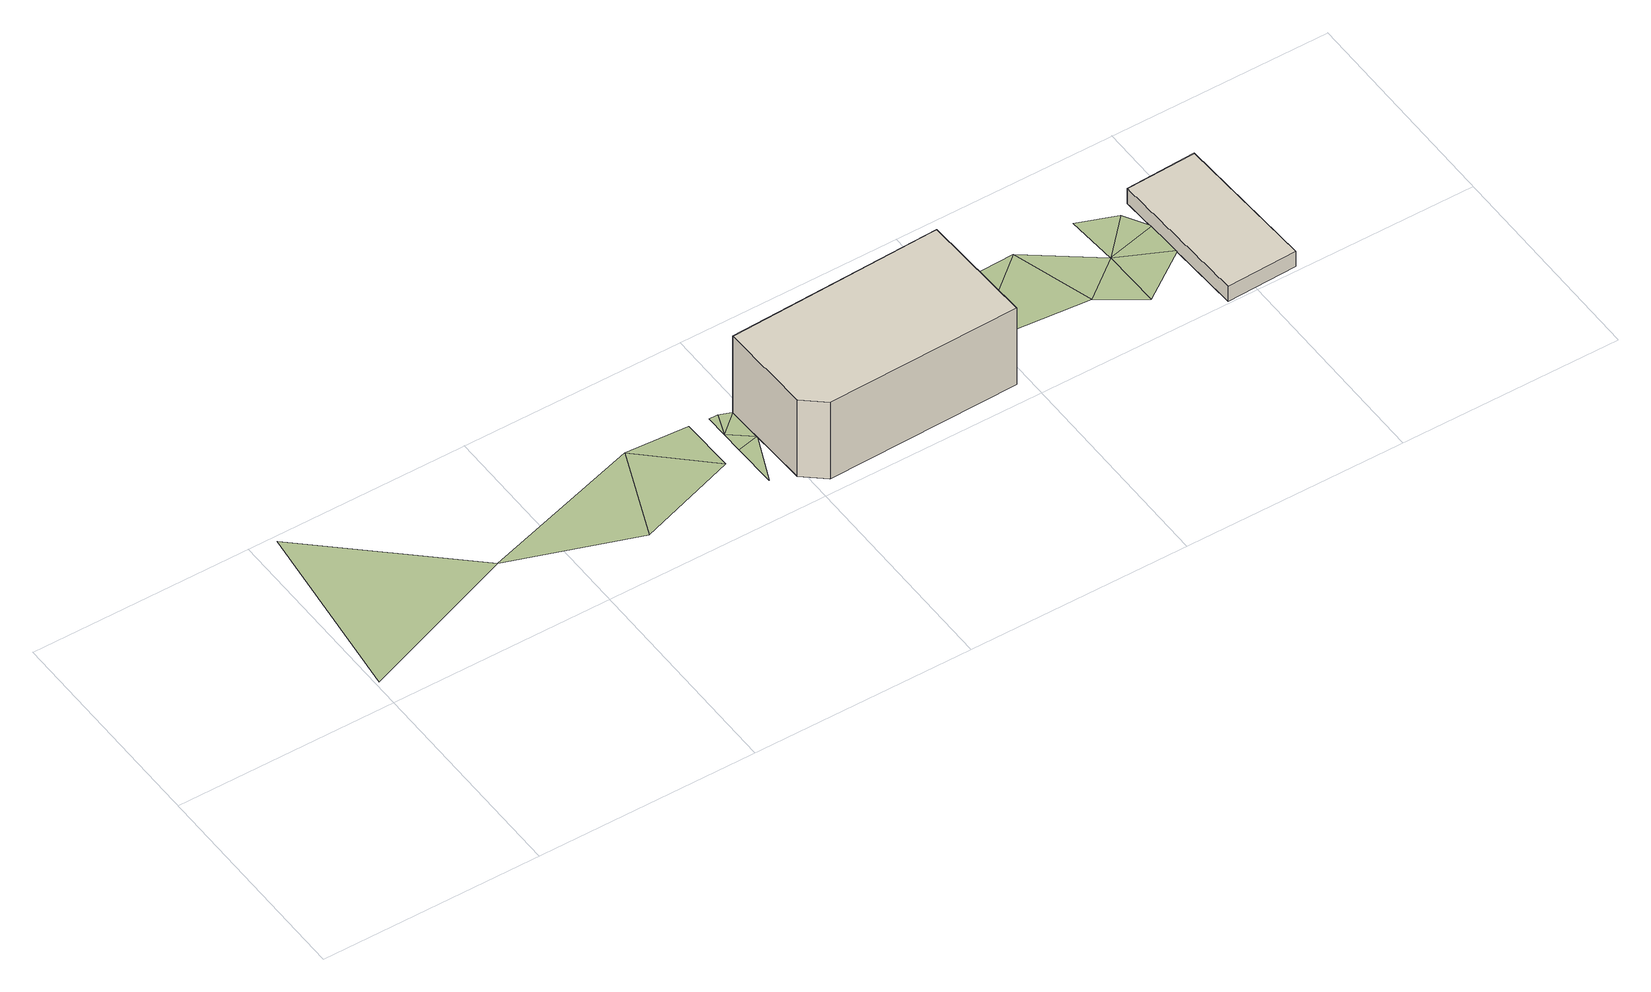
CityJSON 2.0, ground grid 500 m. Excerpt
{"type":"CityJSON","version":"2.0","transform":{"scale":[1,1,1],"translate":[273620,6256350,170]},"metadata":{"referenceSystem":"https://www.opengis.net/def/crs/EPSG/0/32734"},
"CityObjects":{
"building1":{"type":"Building","attributes":{"address":"1 on Albert Albert Road Woodstock Cape Town","building":"apartments","building:levels":7,"building:flats":"56","building_height":20.9,"roof_height":25.98,"ground_height":5.08,"plus_code":"4FRW3CFV+HCV"},"geometry":[{"type":"Solid","lod":"1","boundaries":[[[[0,1,2,3]],[[1,4,5,2]],[[4,6,7,5]],[[6,8,9,7]],[[8,0,3,9]],[[3,2,5,7,9]],[[8,6,4,1,0]]]]}]},
"building2":{"type":"Building","attributes":{"address":"43 Albert Road Woodstock Cape Town","building":"yes","building:levels":1,"building_height":4.1,"roof_height":8.62,"ground_height":4.52,"plus_code":"4FRW3CFV+HQJ"},"geometry":[{"type":"Solid","lod":"1","boundaries":[[[[10,11,12,13]],[[11,14,15,12]],[[14,16,17,15]],[[16,10,13,17]],[[13,12,15,17]],[[16,14,11,10]]]]}]},
"terrain1":{"type":"TINRelief","geometry":[{"type":"CompositeSurface","lod":"1","boundaries":[[[18,19,20]],[[18,21,22]],[[21,23,22]],[[22,23,24]],[[25,26,27]],[[28,27,26]],[[29,30,28]],[[28,4,29]],[[26,4,28]],[[31,4,32]],[[33,34,1]],[[33,35,34]],[[33,36,35]],[[37,35,36]],[[37,36,38]],[[37,38,39]],[[37,40,41]],[[37,39,42]],[[37,42,40]],[[43,44,45]],[[46,47,45]],[[47,48,49]],[[48,50,49]],[[50,51,49]],[[51,50,52]],[[52,53,51]],[[53,52,54]],[[54,55,53]],[[55,54,56]],[[56,57,55]],[[57,58,59]],[[58,57,56]],[[59,58,60]],[[60,61,59]],[[61,60,62]],[[62,63,61]]]}]}
},
"vertices":[
[1470,40,12],[1461,303,12],[1461,303,221],[1470,40,221],[975,282,12],[975,282,221],[982,70,12],[982,70,221],[1030,29,12],[1030,29,221],
[1936,5,6],[2097,11,6],[2097,11,47],[1936,5,47],[2083,340,6],[2083,340,47],[1923,333,6],[1923,333,47],
[373,196,12],[55,483,10],[5,57,12],[657,97,12],[742,308,11],[886,174,12],[884,298,12],[931,91,12],[978,203,12],[929,192,12],[928,242,12],[948,293,12],[928,293,12],[1023,315,12],[1055,286,12],[1465,172,12],[1519,331,12],[1661,336,12],[1718,150,12],[1811,223,12],[1813,87,12],[1929,169,12],[1892,309,10],[1803,341,12],[1926,251,12],[2089,193,10],[2093,201,10],[2089,204,10],[2092,215,10],[2088,215,10],[2092,221,10],[2088,226,10],[2092,228,10],[2088,237,10],[2091,242,10],[2087,249,10],[2091,255,10],[2087,260,10],[2090,269,10],[2086,270,10],[2090,276,6],[2086,280,6],[2089,282,6],[2085,290,6],[2089,296,6],[2085,300,6]
]}
